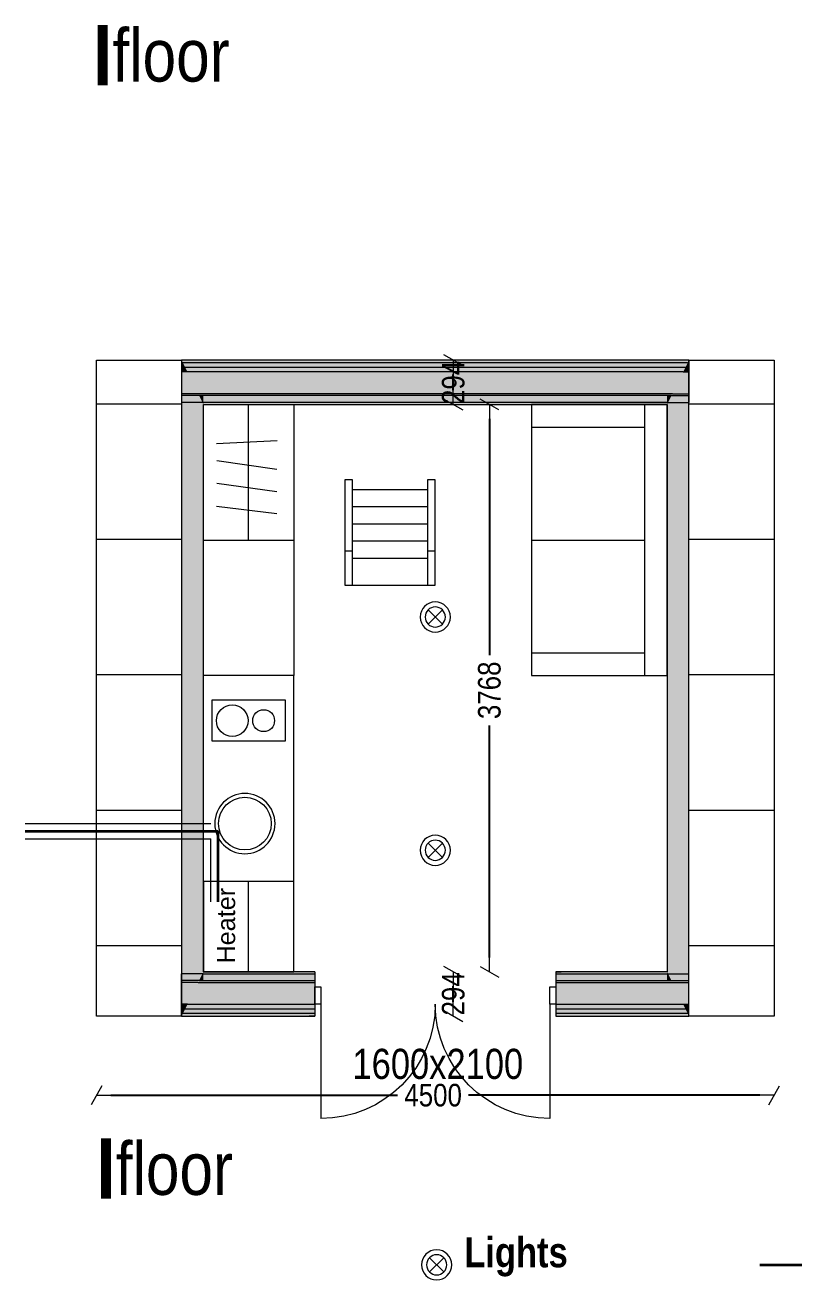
# Model space of a CAD drawing. Header units: millimetres. Extents: x -446325 to -421669, y 93022 to 136983.
# Drawn here: x -430574 to -425389, y 115036 to 123371 of the extents above; entities that cross this region are included whole.
import ezdxf
from ezdxf.enums import TextEntityAlignment as Align

# ---------------------------------------------------------------- set-up
doc = ezdxf.new("R2010")
doc.units = ezdxf.units.MM
doc.header["$MEASUREMENT"] = 0
for name, color, linetype, lineweight in [('0_Pen_No__1', 7, 'Continuous', 13), ('1.VÄLISSEINAD_Pen_No__1', 7, 'Continuous', 13), ('1.VÄLISSEINAD_Pen_No__19', 255, 'Continuous', 0), ('2.SISUSTUS_Pen_No__101', 252, 'Continuous', 13), ('2D Drafting - General_Pen_No__1', 7, 'Continuous', 13), ('2D Drafting - General_Pen_No__6', 5, 'Continuous', 35), ('ARCHICAD Doors_Pen_No__1', 7, 'Continuous', 13), ('Interior - Furniture _Pen_No__101', 252, 'Continuous', 13), ('Interior - Furniture _Pen_No__2', 8, 'Continuous', 15)]:
    doc.layers.add(name, color=color, linetype=linetype, lineweight=lineweight)
for name, color, linetype in [('1.VÄLISSEINAD', 7, 'Continuous'), ('2.SISUSTUS', 7, 'Continuous'), ('ARCHICAD Doors', 7, 'Continuous'), ('Dimensioning - General', 7, 'Continuous'), ('Interior - Furniture', 7, 'Continuous')]:
    doc.layers.add(name, color=color, linetype=linetype)
for name, color, linetype, lineweight, true_color in [('1.VÄLISSEINAD_Pen_No__107', 7, 'Continuous', 13, 0xaaaaaa), ('1.VÄLISSEINAD_Pen_No__61', 7, 'Continuous', 20, 0x6a6a6a), ('2D Drafting - General_Pen_No__4', 7, 'Continuous', 20, 0x029e21), ('2D Drafting - General_Pen_No__61', 7, 'Continuous', 20, 0x6a6a6a), ('2D Drafting - General_Pen_No__68', 7, 'Continuous', 20, 0xfd4435), ('ARCHICAD Doors_Pen_No__23', 7, 'Continuous', 20, 0xff6600), ('ARCHICAD Doors_Pen_No__3', 7, 'Continuous', 18, 0xff6600), ('Interior - Furniture _Pen_No__81', 7, 'Continuous', 20, 0x6a6a6a), ('Interior - Furniture _Pen_No__86', 7, 'Continuous', 20, 0x5555ff)]:
    doc.layers.add(name, color=color, linetype=linetype, lineweight=lineweight, true_color=true_color)
doc.styles.add('GENERATED_STYLE_1', font='techl___.ttf')
doc.styles.add('GENERATED_STYLE_2', font='arial.ttf')
doc.styles.add('GENERATED_STYLE_3', font='')
doc.styles.get('GENERATED_STYLE_3').set_extended_font_data('TechnicLite', bold=True)
doc.dimstyles.new('GENERATED_STYLE__1', dxfattribs={"dimtxt": 150, "dimasz": 95, "dimexe": 0.18, "dimexo": 0.0625, "dimgap": 0.09, "dimtad": 0, "dimdec": 0, "dimzin": 0, "dimdsep": 46, "dimtxsty": 'GENERATED_STYLE_1', "dimblk": 'ARROWHEAD_2', "dimblk1": 'ARROWHEAD_2', "dimblk2": 'ARROWHEAD_2', "dimcen": 0.09, "dimse1": 1, "dimse2": 1, "dimclrd": 7, "dimclre": 7, "dimclrt": 7, "dimadec": 0, "dimazin": 0, "dimtfac": 1, "dimtdec": 4, "dimtmove": 0, "dimatfit": 3, "dimfxl": 1, "dimtolj": 1, "dimtzin": 0, "dimarcsym": 0})
doc.dimstyles.new('GENERATED_STYLE__2', dxfattribs={"dimtxt": 150, "dimasz": 95, "dimexe": 0.18, "dimexo": 0.0625, "dimgap": 0.09, "dimtad": 0, "dimtih": 1, "dimtoh": 1, "dimdec": 0, "dimzin": 0, "dimdsep": 46, "dimtxsty": 'GENERATED_STYLE_1', "dimblk": 'ARROWHEAD_2', "dimblk1": 'ARROWHEAD_2', "dimblk2": 'ARROWHEAD_2', "dimcen": 0.09, "dimse1": 1, "dimse2": 1, "dimclrd": 7, "dimclre": 7, "dimclrt": 7, "dimadec": 0, "dimazin": 0, "dimtfac": 1, "dimtdec": 4, "dimtmove": 0, "dimatfit": 3, "dimfxl": 1, "dimtolj": 1, "dimtzin": 0, "dimarcsym": 0})
pattern_1 = [(0, (-40828.5, -7844.1), (0, 900), [])]

# ---------------------------------------------------------------- blocks, each defined once
blk = doc.blocks.new('Wall_57', base_point=(-388706.2, 128989))
at = {"layer": '1.VÄLISSEINAD_Pen_No__107', "linetype": 'Continuous', "lineweight": 13, "true_color": 0xaaaaaa}
for points in [[(-388706.2, 128971), (-388697.3, 128971), (-388706.2, 128989)], [(-388682.5, 128941), (-388697.3, 128971), (-388706.2, 128971), (-388706.2, 128941)], [(-388667.7, 128911), (-388682.5, 128941), (-388706.2, 128941), (-388706.2, 128911)], [(-388596.2, 128766), (-388667.7, 128911), (-388706.2, 128911), (-388706.2, 128766)], [(-388590.3, 128754), (-388596.2, 128766), (-388706.2, 128766), (-388706.2, 128754)], [(-388568.1, 128709), (-388590.3, 128754), (-388706.2, 128754), (-388706.2, 128709)], [(-388590.3, 124868), (-388568.1, 124913), (-388706.2, 124913), (-388706.2, 124868)], [(-388596.2, 124856), (-388590.3, 124868), (-388706.2, 124868), (-388706.2, 124856)], [(-388667.7, 124711), (-388596.2, 124856), (-388706.2, 124856), (-388706.2, 124711)], [(-388682.5, 124681), (-388667.7, 124711), (-388706.2, 124711), (-388706.2, 124681)], [(-388697.3, 124651), (-388682.5, 124681), (-388706.2, 124681), (-388706.2, 124651)], [(-388697.3, 124651), (-388706.2, 124651), (-388706.2, 124633)]]:
    blk.add_hatch(color=253, dxfattribs=at).paths.add_polyline_path(points)
at = {"layer": '1.VÄLISSEINAD_Pen_No__61', "linetype": 'Continuous', "lineweight": 20, "true_color": 0x6a6a6a}
for points in [[(-388706.2, 128709), (-388706.2, 128695), (-388561.2, 128695), (-388568.1, 128709)], [(-388561.2, 124927), (-388561.2, 128695), (-388706.2, 128695), (-388706.2, 124927)], [(-388706.2, 124913), (-388568.1, 124913), (-388561.2, 124927), (-388706.2, 124927)]]:
    blk.add_hatch(color=251, dxfattribs=at).paths.add_polyline_path(points)
at = {"layer": '1.VÄLISSEINAD_Pen_No__1', "color": 7, "linetype": 'Continuous', "lineweight": 13}
for p, q in [((-388697.3, 128971), (-388706.2, 128971)), ((-388682.5, 128941), (-388706.2, 128941)), ((-388667.7, 128911), (-388706.2, 128911)), ((-388596.2, 128766), (-388706.2, 128766)), ((-388590.3, 128754), (-388706.2, 128754)), ((-388568.1, 128709), (-388706.2, 128709)), ((-388568.1, 124913), (-388706.2, 124913)), ((-388590.3, 124868), (-388706.2, 124868)), ((-388596.2, 124856), (-388706.2, 124856)), ((-388667.7, 124711), (-388706.2, 124711)), ((-388682.5, 124681), (-388706.2, 124681)), ((-388697.3, 124651), (-388706.2, 124651))]:
    blk.add_line(p, q, dxfattribs=at)
at = {"layer": '1.VÄLISSEINAD_Pen_No__1', "color": 7, "linetype": 'Continuous', "lineweight": 13, "flags": 128}
for points in [[(-388706.2, 128989), (-388706.2, 128971)], [(-388706.2, 128971), (-388706.2, 128941)], [(-388706.2, 128941), (-388706.2, 128911)], [(-388706.2, 128911), (-388706.2, 128766)], [(-388706.2, 128766), (-388706.2, 128754)], [(-388706.2, 128754), (-388706.2, 128709)], [(-388706.2, 124868), (-388706.2, 124913)], [(-388706.2, 124856), (-388706.2, 124868)], [(-388706.2, 124711), (-388706.2, 124856)], [(-388706.2, 124681), (-388706.2, 124711)], [(-388706.2, 124651), (-388706.2, 124681)], [(-388706.2, 124633), (-388706.2, 124651)]]:
    blk.add_lwpolyline(points, dxfattribs=at)
at = {"layer": '1.VÄLISSEINAD_Pen_No__19', "color": 255, "linetype": 'Continuous', "lineweight": 0, "flags": 128}
for points in [[(-388706.2, 128709), (-388706.2, 124913)], [(-388561.2, 124927), (-388561.2, 128695)]]:
    blk.add_lwpolyline(points, dxfattribs=at)
blk = doc.blocks.new('Wall_58', base_point=(-385337.2, 124633))
at = {"layer": '1.VÄLISSEINAD_Pen_No__107', "linetype": 'Continuous', "lineweight": 13, "true_color": 0xaaaaaa}
for points in [[(-385346, 128971), (-385360.8, 128941), (-385337.2, 128941), (-385337.2, 128971)], [(-385346, 128971), (-385337.2, 128971), (-385337.2, 128989)], [(-385375.6, 128911), (-385447.1, 128766), (-385337.2, 128766), (-385337.2, 128911)], [(-385360.8, 128941), (-385375.6, 128911), (-385337.2, 128911), (-385337.2, 128941)], [(-385453.1, 128754), (-385475.3, 128709), (-385337.2, 128709), (-385337.2, 128754)], [(-385447.1, 128766), (-385453.1, 128754), (-385337.2, 128754), (-385337.2, 128766)], [(-385475.3, 124913), (-385453.1, 124868), (-385337.2, 124868), (-385337.2, 124913)], [(-385453.1, 124868), (-385447.1, 124856), (-385337.2, 124856), (-385337.2, 124868)], [(-385447.1, 124856), (-385375.6, 124711), (-385337.2, 124711), (-385337.2, 124856)], [(-385375.6, 124711), (-385360.8, 124681), (-385337.2, 124681), (-385337.2, 124711)], [(-385360.8, 124681), (-385346, 124651), (-385337.2, 124651), (-385337.2, 124681)], [(-385337.2, 124651), (-385346, 124651), (-385337.2, 124633)]]:
    blk.add_hatch(color=253, dxfattribs=at).paths.add_polyline_path(points)
at = {"layer": '1.VÄLISSEINAD_Pen_No__61', "linetype": 'Continuous', "lineweight": 20, "true_color": 0x6a6a6a}
for points in [[(-385482.2, 128695), (-385337.2, 128695), (-385337.2, 128709), (-385475.3, 128709)], [(-385482.2, 128695), (-385482.2, 124927), (-385337.2, 124927), (-385337.2, 128695)], [(-385482.2, 124927), (-385475.3, 124913), (-385337.2, 124913), (-385337.2, 124927)]]:
    blk.add_hatch(color=251, dxfattribs=at).paths.add_polyline_path(points)
at = {"layer": '1.VÄLISSEINAD_Pen_No__1', "color": 7, "linetype": 'Continuous', "lineweight": 13}
for p, q in [((-385346, 128971), (-385337.2, 128971)), ((-385375.6, 128911), (-385337.2, 128911)), ((-385360.8, 128941), (-385337.2, 128941)), ((-385475.3, 128709), (-385337.2, 128709)), ((-385453.1, 128754), (-385337.2, 128754)), ((-385447.1, 128766), (-385337.2, 128766)), ((-385475.3, 124913), (-385337.2, 124913)), ((-385453.1, 124868), (-385337.2, 124868)), ((-385447.1, 124856), (-385337.2, 124856)), ((-385375.6, 124711), (-385337.2, 124711)), ((-385360.8, 124681), (-385337.2, 124681)), ((-385346, 124651), (-385337.2, 124651))]:
    blk.add_line(p, q, dxfattribs=at)
at = {"layer": '1.VÄLISSEINAD_Pen_No__1', "color": 7, "linetype": 'Continuous', "lineweight": 13, "flags": 128}
for points in [[(-385337.2, 128989), (-385337.2, 128971)], [(-385337.2, 128971), (-385337.2, 128941)], [(-385337.2, 128941), (-385337.2, 128911)], [(-385337.2, 128911), (-385337.2, 128766)], [(-385337.2, 128766), (-385337.2, 128754)], [(-385337.2, 128754), (-385337.2, 128709)], [(-385337.2, 124868), (-385337.2, 124913)], [(-385337.2, 124856), (-385337.2, 124868)], [(-385337.2, 124711), (-385337.2, 124856)], [(-385337.2, 124681), (-385337.2, 124711)], [(-385337.2, 124651), (-385337.2, 124681)], [(-385337.2, 124633), (-385337.2, 124651)]]:
    blk.add_lwpolyline(points, dxfattribs=at)
at = {"layer": '1.VÄLISSEINAD_Pen_No__19', "color": 255, "linetype": 'Continuous', "lineweight": 0, "flags": 128}
for points in [[(-385337.2, 124913), (-385337.2, 128709)], [(-385482.2, 128695), (-385482.2, 124927)]]:
    blk.add_lwpolyline(points, dxfattribs=at)
blk = doc.blocks.new('Wall_59', base_point=(-385337.2, 128989))
at = {"layer": '1.VÄLISSEINAD_Pen_No__107', "linetype": 'Continuous', "lineweight": 13, "true_color": 0xaaaaaa}
for points in [[(-385337.2, 128989), (-388706.2, 128989), (-388697.3, 128971), (-385346, 128971)], [(-385346, 128971), (-388697.3, 128971), (-388682.5, 128941), (-385360.8, 128941)], [(-385360.8, 128941), (-388682.5, 128941), (-388667.7, 128911), (-385375.6, 128911)], [(-385375.6, 128911), (-388667.7, 128911), (-388596.2, 128766), (-385447.1, 128766)], [(-385447.1, 128766), (-388596.2, 128766), (-388590.3, 128754), (-385453.1, 128754)], [(-388561.2, 128709), (-385482.2, 128709), (-385482.2, 128754), (-388561.2, 128754)], [(-388561.2, 128695), (-385482.2, 128695), (-385482.2, 128709), (-388561.2, 128709)]]:
    blk.add_hatch(color=253, dxfattribs=at).paths.add_polyline_path(points)
at = {"layer": '1.VÄLISSEINAD_Pen_No__61', "linetype": 'Continuous', "lineweight": 20, "true_color": 0x6a6a6a}
for points in [[(-388561.2, 128754), (-388590.3, 128754), (-388568.1, 128709), (-388561.2, 128709)], [(-388568.1, 128709), (-388561.2, 128695), (-388561.2, 128709)], [(-385482.2, 128709), (-385475.3, 128709), (-385453.1, 128754), (-385482.2, 128754)], [(-385482.2, 128695), (-385475.3, 128709), (-385482.2, 128709)]]:
    blk.add_hatch(color=251, dxfattribs=at).paths.add_polyline_path(points)
at = {"layer": '1.VÄLISSEINAD_Pen_No__1', "color": 7, "linetype": 'Continuous', "lineweight": 13}
for p, q in [((-385346, 128971), (-388697.3, 128971)), ((-385360.8, 128941), (-388682.5, 128941)), ((-385375.6, 128911), (-388667.7, 128911)), ((-385447.1, 128766), (-388596.2, 128766)), ((-388561.2, 128754), (-388590.3, 128754)), ((-388561.2, 128709), (-388568.1, 128709)), ((-385482.2, 128754), (-388561.2, 128754)), ((-385482.2, 128709), (-388561.2, 128709)), ((-385453.1, 128754), (-385482.2, 128754)), ((-385475.3, 128709), (-385482.2, 128709))]:
    blk.add_line(p, q, dxfattribs=at)
at = {"layer": '1.VÄLISSEINAD_Pen_No__1', "color": 7, "linetype": 'Continuous', "lineweight": 13, "flags": 128}
for points in [[(-385337.2, 128989), (-388706.2, 128989)], [(-388561.2, 128695), (-385482.2, 128695)]]:
    blk.add_lwpolyline(points, dxfattribs=at)
blk = doc.blocks.new('Double Door 21')
at = {"layer": 'ARCHICAD Doors_Pen_No__1', "color": 7, "linetype": 'Continuous', "lineweight": 13}
for p, q in [((-800, 79), (-837, 79)), ((-800, 79), (-837, 79)), ((-800, 61), (-800, 79)), ((-800, 61), (-800, 79)), ((-800, 31), (-800, 61)), ((-800, 31), (-800, 61)), ((-800, 1), (-800, 31)), ((-800, 1), (-800, 31)), ((-800, 0), (-800, 1)), ((-800, 0), (-800, 1)), ((-800, -115), (-800, 0)), ((-800, -115), (-800, 0)), ((800, 61), (800, 79)), ((800, 61), (800, 79)), ((800, 79), (837, 79)), ((800, 79), (837, 79)), ((800, 31), (800, 61)), ((800, 31), (800, 61)), ((800, 1), (800, 31)), ((800, 1), (800, 31)), ((800, 0), (800, 1)), ((800, 0), (800, 1)), ((800, -115), (800, 0)), ((800, -115), (800, 0)), ((-800, -144), (-800, -115)), ((-800, -144), (-800, -115)), ((-800, -144), (-800, -115)), ((-800, -156), (-800, -144)), ((-800, -156), (-800, -144)), ((-800, -156), (-800, -144)), ((-800, -201), (-800, -156)), ((-800, -201), (-800, -156)), ((-800, -201), (-800, -156)), ((800, -144), (800, -115)), ((800, -144), (800, -115)), ((800, -144), (800, -115)), ((800, -156), (800, -144)), ((800, -156), (800, -144)), ((800, -156), (800, -144)), ((800, -201), (800, -156)), ((800, -201), (800, -156)), ((800, -201), (800, -156)), ((-800, -215), (-837, -215)), ((-800, -215), (-837, -215)), ((-800, -215), (-800, -201)), ((-800, -215), (-800, -201)), ((-800, -215), (-800, -201)), ((800, -215), (800, -201)), ((800, -215), (800, -201)), ((800, -215), (800, -201)), ((800, -215), (837, -215)), ((800, -215), (837, -215))]:
    blk.add_line(p, q, dxfattribs=at)
at = {"layer": 'ARCHICAD Doors_Pen_No__23', "color": 30, "linetype": 'Continuous', "lineweight": 20, "true_color": 0xff6600}
for p, q in [((-760, 0), (-800, 0)), ((-800, 0), (-800, -115)), ((-760, -115), (-760, 0)), ((800, 0), (760, 0)), ((760, 0), (760, -115)), ((800, -115), (800, 0)), ((-800, -115), (-760, -115)), ((760, -115), (800, -115))]:
    blk.add_line(p, q, dxfattribs=at)
at = {"layer": 'ARCHICAD Doors_Pen_No__3', "color": 30, "linetype": 'Continuous', "lineweight": 18, "true_color": 0xff6600}
for p, q in [((-760, 0), (-760, 760)), ((760, 0), (760, 760))]:
    blk.add_line(p, q, dxfattribs=at)
for centre, start, end in [((-760, 0), 0, 90), ((760, 0), 90, 180)]:
    blk.add_arc(centre, 760, start, end, dxfattribs=at)
blk = doc.blocks.new('Wall_60', base_point=(-385337.2, 124633))
at = {"layer": '1.VÄLISSEINAD_Pen_No__107', "linetype": 'Continuous', "lineweight": 13, "true_color": 0xaaaaaa}
for points in [[(-388590.3, 124868), (-388596.2, 124856), (-387821.7, 124856), (-387821.7, 124868)], [(-388561.2, 124927), (-388561.2, 124913), (-387821.7, 124913), (-387821.7, 124927)], [(-388561.2, 124913), (-388561.2, 124868), (-387821.7, 124868), (-387821.7, 124913)], [(-386221.7, 124913), (-385482.2, 124913), (-385482.2, 124927), (-386221.7, 124927)], [(-385482.2, 124913), (-386221.7, 124913), (-386221.7, 124868), (-385482.2, 124868)], [(-386221.7, 124856), (-385447.1, 124856), (-385453.1, 124868), (-386221.7, 124868)], [(-388596.2, 124856), (-388667.7, 124711), (-387821.7, 124711), (-387821.7, 124856)], [(-386221.7, 124711), (-385375.6, 124711), (-385447.1, 124856), (-386221.7, 124856)], [(-388667.7, 124711), (-388682.5, 124681), (-387821.7, 124681), (-387821.7, 124711)], [(-386221.7, 124681), (-385360.8, 124681), (-385375.6, 124711), (-386221.7, 124711)], [(-388697.3, 124651), (-388706.2, 124633), (-387821.7, 124633), (-387821.7, 124651)], [(-388682.5, 124681), (-388697.3, 124651), (-387821.7, 124651), (-387821.7, 124681)], [(-386221.7, 124651), (-385346, 124651), (-385360.8, 124681), (-386221.7, 124681)], [(-385346, 124651), (-386221.7, 124651), (-386221.7, 124633), (-385337.2, 124633)]]:
    blk.add_hatch(color=253, dxfattribs=at).paths.add_polyline_path(points)
at = {"layer": '1.VÄLISSEINAD_Pen_No__61', "linetype": 'Continuous', "lineweight": 20, "true_color": 0x6a6a6a}
for points in [[(-388561.2, 124913), (-388568.1, 124913), (-388590.3, 124868), (-388561.2, 124868)], [(-388561.2, 124927), (-388568.1, 124913), (-388561.2, 124913)], [(-385475.3, 124913), (-385482.2, 124927), (-385482.2, 124913)], [(-385482.2, 124868), (-385453.1, 124868), (-385475.3, 124913), (-385482.2, 124913)]]:
    blk.add_hatch(color=251, dxfattribs=at).paths.add_polyline_path(points)
at = {"layer": '1.VÄLISSEINAD_Pen_No__1', "color": 7, "linetype": 'Continuous', "lineweight": 13}
for p, q in [((-388590.3, 124868), (-388561.2, 124868)), ((-388568.1, 124913), (-388561.2, 124913)), ((-388561.2, 124913), (-387821.7, 124913)), ((-388561.2, 124868), (-387821.7, 124868)), ((-387821.7, 124927), (-387858.7, 124927)), ((-387821.7, 124927), (-387821.7, 124913)), ((-387821.7, 124927), (-387821.7, 124913)), ((-387821.7, 124913), (-387821.7, 124868)), ((-387821.7, 124913), (-387821.7, 124868)), ((-387821.7, 124868), (-387821.7, 124856)), ((-387821.7, 124868), (-387821.7, 124856)), ((-386221.7, 124927), (-386184.7, 124927)), ((-386221.7, 124927), (-386221.7, 124913)), ((-386221.7, 124927), (-386221.7, 124913)), ((-386221.7, 124913), (-385482.2, 124913)), ((-386221.7, 124913), (-386221.7, 124868)), ((-386221.7, 124913), (-386221.7, 124868)), ((-386221.7, 124868), (-385482.2, 124868)), ((-386221.7, 124868), (-386221.7, 124856)), ((-386221.7, 124868), (-386221.7, 124856)), ((-385482.2, 124913), (-385475.3, 124913)), ((-385482.2, 124868), (-385453.1, 124868)), ((-388596.2, 124856), (-387821.7, 124856)), ((-387821.7, 124856), (-387821.7, 124827)), ((-387821.7, 124856), (-387821.7, 124827)), ((-387821.7, 124827), (-387821.7, 124712)), ((-386221.7, 124856), (-385447.1, 124856)), ((-386221.7, 124856), (-386221.7, 124827)), ((-386221.7, 124856), (-386221.7, 124827)), ((-386221.7, 124827), (-386221.7, 124712)), ((-388667.7, 124711), (-387821.7, 124711)), ((-387821.7, 124712), (-387821.7, 124711)), ((-387821.7, 124711), (-387821.7, 124681)), ((-386221.7, 124712), (-386221.7, 124711)), ((-386221.7, 124711), (-385375.6, 124711)), ((-386221.7, 124711), (-386221.7, 124681)), ((-388697.3, 124651), (-387821.7, 124651)), ((-388682.5, 124681), (-387821.7, 124681)), ((-387821.7, 124633), (-387858.7, 124633)), ((-387821.7, 124681), (-387821.7, 124651)), ((-387821.7, 124651), (-387821.7, 124633)), ((-386221.7, 124681), (-385360.8, 124681)), ((-386221.7, 124681), (-386221.7, 124651)), ((-386221.7, 124651), (-385346, 124651)), ((-386221.7, 124651), (-386221.7, 124633)), ((-386221.7, 124633), (-386184.7, 124633))]:
    blk.add_line(p, q, dxfattribs=at)
at = {"layer": '1.VÄLISSEINAD_Pen_No__1', "color": 7, "linetype": 'Continuous', "lineweight": 13, "flags": 128}
for points in [[(-387821.7, 124927), (-388561.2, 124927)], [(-385482.2, 124927), (-386221.7, 124927)], [(-388706.2, 124633), (-387821.7, 124633)], [(-386221.7, 124633), (-385337.2, 124633)]]:
    blk.add_lwpolyline(points, dxfattribs=at)
at = {"layer": 'ARCHICAD Doors', "color": 21, "linetype": 'Continuous', "lineweight": 18, "true_color": 0xff9955, "xscale": -1, "zscale": 1000, "rotation": 180}
blk.add_blockref('Double Door 21', (-387021.7, 124712), dxfattribs=at)
blk = doc.blocks.new('Sofa 21')
at = {"layer": '2.SISUSTUS_Pen_No__101', "color": 252, "linetype": 'Continuous', "lineweight": 13}
for p, q in [((1800, 900), (0, 900)), ((0, 900), (0, 0)), ((1800, 0), (1800, 900)), ((0, 750), (1800, 750)), ((150, 0), (150, 750)), ((900, 0), (900, 750)), ((1650, 0), (1650, 750)), ((0, 0), (1800, 0))]:
    blk.add_line(p, q, dxfattribs=at)
blk = doc.blocks.new('Cupboard 21_8')
at = {"layer": 'Interior - Furniture _Pen_No__101', "color": 252, "linetype": 'Continuous', "lineweight": 13}
for p, q in [((1800, 600), (0, 600)), ((0, 600), (0, 0)), ((900, 0), (900, 600)), ((900, 0), (900, 600)), ((1800, 0), (1800, 600)), ((1125, 87.5), (1075, 487.5)), ((1277.9, 87.9), (1222.1, 487.1)), ((1429, 88), (1371, 487)), ((1540.1, 86.2), (1559.9, 488.8)), ((900, 300), (1800, 300)), ((0, 0), (1800, 0))]:
    blk.add_line(p, q, dxfattribs=at)
blk = doc.blocks.new('Cabinet Base Single Door 21_2')
at = {"layer": 'Interior - Furniture _Pen_No__101', "color": 252, "linetype": 'Continuous', "lineweight": 13}
for p, q in [((0, 600), (768, 600)), ((0, 0), (768, 0))]:
    blk.add_line(p, q, dxfattribs=at)
blk.add_circle((384, 325), 175, dxfattribs=at)
for start, end in [(0, 180), (180, 0)]:
    blk.add_arc((384, 325), 200, start, end, dxfattribs=at)
blk = doc.blocks.new('Cabinet Base Cooktop+Oven 21_2')
at = {"layer": 'Interior - Furniture _Pen_No__101', "color": 252, "linetype": 'Continuous', "lineweight": 13}
for p, q in [((0, 600), (600, 600)), ((435, 545), (165, 545)), ((165, 545), (165, 55)), ((435, 55), (435, 545)), ((0, 0), (600, 0)), ((165, 55), (435, 55))]:
    blk.add_line(p, q, dxfattribs=at)
for centre, radius in [((300, 409.27), 105), ((300, 200.53), 72.5)]:
    blk.add_circle(centre, radius, dxfattribs=at)
blk = doc.blocks.new('Refrigerator 21')
at = {"layer": 'Interior - Furniture _Pen_No__101', "color": 252, "linetype": 'Continuous', "lineweight": 13}
for p, q in [((600, 600), (0, 600)), ((0, 600), (0, 0)), ((600, 0), (600, 600)), ((0, 0), (600, 0))]:
    blk.add_line(p, q, dxfattribs=at)
blk = doc.blocks.new('Push Button with Indicator Lamp 21')
at = {"layer": 'Interior - Furniture _Pen_No__2', "color": 8, "linetype": 'Continuous', "lineweight": 15}
for p, q in [((-47.4, -47.4), (47.4, 47.4)), ((47.4, -47.4), (-47.4, 47.4))]:
    blk.add_line(p, q, dxfattribs=at)
for radius in [100, 67]:
    blk.add_circle((0, 0), radius, dxfattribs=at)
blk = doc.blocks.new('Washer 21')
at = {"layer": 'Interior - Furniture _Pen_No__101', "color": 252, "linetype": 'Continuous', "lineweight": 13}
for p, q in [((-300, 0), (-300, -300)), ((300, 0), (-300, 0)), ((300, -300), (300, 0)), ((-300, -300), (300, -300))]:
    blk.add_line(p, q, dxfattribs=at)
at = {"layer": 'Interior - Furniture _Pen_No__86', "color": 173, "lineweight": 20, "true_color": 0x5555ff, "style": 'GENERATED_STYLE_2'}
blk.add_attdef('stDisplayText', text='', height=120, rotation=180, dxfattribs=at).set_placement((0, -144.1), align=Align.MIDDLE_CENTER)
blk = doc.blocks.new('ARROWHEAD_2')
at = {"color": 0, "linetype": 'Continuous', "lineweight": 0}
for p, q in [((0, 0), (-1, 0)), ((-0.378, -0.655), (0.378, 0.655))]:
    blk.add_line(p, q, dxfattribs=at)
blk = doc.blocks.new('*D182')
at = {"layer": 'Defpoints', "color": 0, "linetype": 'Continuous', "transparency": 16777216}
for p in [(-427850.2, 117082.9), (-427730.5, 117082.9), (-427850.2, 116788.9)]:
    blk.add_point(p, dxfattribs=at)
at = {"layer": 'Dimensioning - General', "color": 7, "linetype": 'Continuous', "lineweight": -2, "transparency": 16777216}
blk.add_line((-427730.5, 116883.9), (-427730.5, 116987.9), dxfattribs=at)
at = {"layer": 'Dimensioning - General', "color": 7, "linetype": 'Continuous', "lineweight": -2, "transparency": 16777216, "xscale": 95, "yscale": 95, "zscale": 95}
for p, rotation in [((-427730.5, 117082.9), 90), ((-427730.5, 116788.9), 270)]:
    blk.add_blockref('ARROWHEAD_2', p, dxfattribs=dict(at, rotation=rotation))
at = {"layer": 'Dimensioning - General', "color": 7, "linetype": 'Continuous', "lineweight": 13, "transparency": 16777216, "insert": (-427730.5, 116935.9), "char_height": 150, "attachment_point": 5, "rotation": 90, "style": 'GENERATED_STYLE_1'}
blk.add_mtext('\\A1;294', dxfattribs=at)
blk = doc.blocks.new('*D183')
at = {"layer": 'Defpoints', "color": 0, "linetype": 'Continuous', "transparency": 16777216}
for p in [(-427850.2, 120850.9), (-427490.5, 120850.9), (-427850.2, 117082.9)]:
    blk.add_point(p, dxfattribs=at)
at = {"layer": 'Dimensioning - General', "color": 7, "linetype": 'Continuous', "lineweight": -2, "transparency": 16777216}
for p, q in [((-427490.5, 120755.9), (-427490.5, 119185.4)), ((-427490.5, 117177.9), (-427490.5, 118719.6))]:
    blk.add_line(p, q, dxfattribs=at)
at = {"layer": 'Dimensioning - General', "color": 7, "linetype": 'Continuous', "lineweight": -2, "transparency": 16777216, "xscale": 95, "yscale": 95, "zscale": 95}
for p, rotation in [((-427490.5, 120850.9), 90), ((-427490.5, 117082.9), 270)]:
    blk.add_blockref('ARROWHEAD_2', p, dxfattribs=dict(at, rotation=rotation))
at = {"layer": 'Dimensioning - General', "color": 7, "linetype": 'Continuous', "lineweight": 13, "transparency": 16777216, "insert": (-427490.5, 118952.5), "char_height": 150, "attachment_point": 5, "rotation": 90, "style": 'GENERATED_STYLE_1'}
blk.add_mtext('\\A1;3768', dxfattribs=at)
blk = doc.blocks.new('*D184')
at = {"layer": 'Defpoints', "color": 0, "linetype": 'Continuous', "transparency": 16777216}
for p in [(-427850.2, 121144.9), (-427730.5, 121144.9), (-427850.2, 120850.9)]:
    blk.add_point(p, dxfattribs=at)
at = {"layer": 'Dimensioning - General', "color": 7, "linetype": 'Continuous', "lineweight": -2, "transparency": 16777216}
blk.add_line((-427730.5, 120945.9), (-427730.5, 121049.9), dxfattribs=at)
at = {"layer": 'Dimensioning - General', "color": 7, "linetype": 'Continuous', "lineweight": -2, "transparency": 16777216, "xscale": 95, "yscale": 95, "zscale": 95}
for p, rotation in [((-427730.5, 121144.9), 90), ((-427730.5, 120850.9), 270)]:
    blk.add_blockref('ARROWHEAD_2', p, dxfattribs=dict(at, rotation=rotation))
at = {"layer": 'Dimensioning - General', "color": 7, "linetype": 'Continuous', "lineweight": 13, "transparency": 16777216, "insert": (-427730.5, 120997.9), "char_height": 150, "attachment_point": 5, "rotation": 90, "style": 'GENERATED_STYLE_1'}
blk.add_mtext('\\A1;294', dxfattribs=at)
blk = doc.blocks.new('Ship Ladder 21')
at = {"layer": 'Interior - Furniture _Pen_No__81', "color": 251, "linetype": 'Continuous', "lineweight": 20, "true_color": 0x6a6a6a}
for p, q in [((471.4, 300), (0, 300)), ((0, 300), (0, 249.2)), ((471.4, 249.2), (471.4, 300)), ((700, 300), (471.4, 300)), ((700, 249.2), (700, 300)), ((0, 249.2), (471.4, 249.2)), ((66.7, 249.2), (66.7, -249.2)), ((180.6, 249.2), (180.6, -249.2)), ((294.5, 249.2), (294.5, -249.2)), ((408.3, 249.2), (408.3, -249.2)), ((471.4, 249.2), (700, 249.2)), ((522.2, 249.2), (522.2, -249.2)), ((700, -249.2), (700, 249.2)), ((0, -249.2), (0, -300)), ((471.4, -249.2), (0, -249.2)), ((471.4, -300), (471.4, -249.2)), ((700, -249.2), (471.4, -249.2)), ((700, -300), (700, -249.2)), ((0, -300), (471.4, -300)), ((471.4, -300), (700, -300))]:
    blk.add_line(p, q, dxfattribs=at)
blk = doc.blocks.new('*D346')
at = {"layer": 'Defpoints', "color": 0, "linetype": 'Continuous', "transparency": 16777216}
for p in [(-429534.7, 121144.9), (-425240.9, 121144.9), (-430100.2, 116788.9)]:
    blk.add_point(p, dxfattribs=at)
at = {"layer": 'Dimensioning - General', "color": 7, "linetype": 'Continuous', "lineweight": -2, "transparency": 16777216}
for p, q in [((-425240.9, 121049.9), (-425240.9, 119186.9)), ((-425240.9, 116883.9), (-425240.9, 118702.1))]:
    blk.add_line(p, q, dxfattribs=at)
at = {"layer": 'Dimensioning - General', "color": 7, "linetype": 'Continuous', "lineweight": -2, "transparency": 16777216, "xscale": 95, "yscale": 95, "zscale": 95}
for p, rotation in [((-425240.9, 121144.9), 90), ((-425240.9, 116788.9), 270)]:
    blk.add_blockref('ARROWHEAD_2', p, dxfattribs=dict(at, rotation=rotation))
at = {"layer": 'Dimensioning - General', "color": 7, "linetype": 'Continuous', "lineweight": 13, "transparency": 16777216, "insert": (-425240.9, 118944.5), "char_height": 150, "attachment_point": 5, "rotation": 90, "style": 'GENERATED_STYLE_1'}
blk.add_mtext('\\A1;4356', dxfattribs=at)
blk = doc.blocks.new('*D347')
at = {"layer": 'Defpoints', "color": 0, "linetype": 'Continuous', "transparency": 16777216}
for p in [(-430100.2, 116788.9), (-425600.2, 116788.9), (-425600.2, 116262.1)]:
    blk.add_point(p, dxfattribs=at)
at = {"layer": 'Dimensioning - General', "color": 7, "linetype": 'Continuous', "lineweight": -2, "transparency": 16777216}
for p, q in [((-430005.2, 116262.1), (-428100.3, 116262.1)), ((-425695.2, 116262.1), (-427628.8, 116262.1))]:
    blk.add_line(p, q, dxfattribs=at)
at = {"layer": 'Dimensioning - General', "color": 7, "linetype": 'Continuous', "lineweight": -2, "transparency": 16777216, "xscale": 95, "yscale": 95, "zscale": 95, "rotation": 180}
blk.add_blockref('ARROWHEAD_2', (-430100.2, 116262.1), dxfattribs=at)
at = {"layer": 'Dimensioning - General', "color": 7, "linetype": 'Continuous', "lineweight": -2, "transparency": 16777216, "xscale": 95, "yscale": 95, "zscale": 95}
blk.add_blockref('ARROWHEAD_2', (-425600.2, 116262.1), dxfattribs=at)
at = {"layer": 'Dimensioning - General', "color": 7, "linetype": 'Continuous', "lineweight": 13, "transparency": 16777216, "insert": (-427864.5, 116262.1), "char_height": 150, "attachment_point": 5, "style": 'GENERATED_STYLE_1'}
blk.add_mtext('\\A1;4500', dxfattribs=at)

msp = doc.modelspace()

# ---------------------------------------------------------------- hatches: boundary and pattern name
at = {"layer": '2D Drafting - General_Pen_No__61', "linetype": 'Continuous', "lineweight": 20, "true_color": 0x6a6a6a}
h = msp.add_hatch(dxfattribs=at)
h.set_pattern_fill('VALTSKATUS_RISTI', color=251, style=0, pattern_type=2)
h.set_pattern_definition(pattern_1)
h.paths.add_polyline_path([(-430100.2, 121144.9), (-429534.7, 121144.9), (-429534.7, 116788.9), (-430100.2, 116788.9)])
h = msp.add_hatch(dxfattribs=at)
h.set_pattern_fill('VALTSKATUS_RISTI', color=251, style=0, pattern_type=2)
h.set_pattern_definition(pattern_1)
h.paths.add_polyline_path([(-426165.7, 116788.9), (-426165.7, 121144.9), (-425600.2, 121144.9), (-425600.2, 116788.9)])

# ---------------------------------------------------------------- linework, layer by layer
at = {"layer": '2D Drafting - General_Pen_No__1', "color": 7, "linetype": 'Continuous', "lineweight": 13, "flags": 128}
for points in [[(-430100.2, 121144.9), (-429534.7, 121144.9), (-429534.7, 116788.9), (-430100.2, 116788.9)], [(-426165.7, 116788.9), (-426165.7, 121144.9), (-425600.2, 121144.9), (-425600.2, 116788.9)]]:
    msp.add_lwpolyline(points, close=True, dxfattribs=at)
at = {"layer": '2D Drafting - General_Pen_No__4', "color": 104, "linetype": 'Continuous', "lineweight": 20, "true_color": 0x029e21}
msp.add_line((-430574.4, 118066.9), (-429341.8, 118066.9), dxfattribs=at)
at = {"layer": '2D Drafting - General_Pen_No__6', "color": 5, "linetype": 'Continuous', "lineweight": 35}
for p, q in [((-430574.4, 118016.9), (-429291.8, 118016.9)), ((-429291.8, 117546.7), (-429291.8, 118016.9)), ((-425694.5, 115135.9), (-425415.6, 115135.9))]:
    msp.add_line(p, q, dxfattribs=at)
at = {"layer": '2D Drafting - General_Pen_No__68', "color": 20, "linetype": 'Continuous', "lineweight": 20, "true_color": 0xfd4435}
for p in [(-430574.4, 117966.9), (-429341.8, 117546.7)]:
    msp.add_line(p, (-429341.8, 117966.9), dxfattribs=at)

# ---------------------------------------------------------------- block references
at = {"layer": '1.VÄLISSEINAD', "color": 255, "lineweight": 0}
for name, p in [('Wall_57', (-429534.7, 121144.9)), ('Wall_58', (-426165.7, 116788.9))]:
    msp.add_blockref(name, p, dxfattribs=at)
at = {"layer": '1.VÄLISSEINAD', "color": 7, "lineweight": 35}
for name, p in [('Wall_59', (-426165.7, 121144.9)), ('Wall_60', (-426165.7, 116788.9))]:
    msp.add_blockref(name, p, dxfattribs=at)
at = {"layer": '2.SISUSTUS', "color": 104, "linetype": 'Continuous', "lineweight": 20, "true_color": 0x029e21, "zscale": 1000, "rotation": 270}
msp.add_blockref('Sofa 21', (-427210.7, 120850.9), dxfattribs=at)
at = {"layer": 'Interior - Furniture', "color": 104, "linetype": 'Continuous', "lineweight": 20, "true_color": 0x029e21, "xscale": -1, "zscale": 1000}
for name, p, rotation in [('Cupboard 21_8', (-429389.7, 119050.9), 270), ('Push Button with Indicator Lamp 21', (-427850.2, 119439.4), 90), ('Push Button with Indicator Lamp 21', (-427850.2, 117889.7), 90), ('Push Button with Indicator Lamp 21', (-427841.2, 115135.9), 90)]:
    msp.add_blockref(name, p, dxfattribs=dict(at, rotation=rotation))
at = {"layer": 'Interior - Furniture', "color": 104, "linetype": 'Continuous', "lineweight": 20, "true_color": 0x029e21, "zscale": 1000}
for name, p, rotation in [('Ship Ladder 21', (-428150.2, 120350.9), 270), ('Cabinet Base Cooktop+Oven 21_2', (-428789.7, 118450.9), 90), ('Cabinet Base Single Door 21_2', (-428789.7, 117682.9), 90), ('Refrigerator 21', (-428789.7, 117082.9), 90)]:
    msp.add_blockref(name, p, dxfattribs=dict(at, rotation=rotation))
at = {"layer": 'Interior - Furniture', "color": 104, "linetype": 'Continuous', "lineweight": 20, "true_color": 0x029e21}
ref = msp.add_blockref('Washer 21', (-429389.7, 117382.9), dxfattribs=dict(at, zscale=1000, rotation=90))
ref.add_attrib('stDisplayText', 'Heater', dxfattribs={"layer": 'Interior - Furniture _Pen_No__86', "color": 173, "lineweight": 20, "true_color": 0x5555ff, "height": 120, "rotation": 90, "style": 'GENERATED_STYLE_2'}).set_placement((-429239.7, 117388.8), align=Align.MIDDLE_CENTER)

# ---------------------------------------------------------------- texts
at = {"layer": '0_Pen_No__1', "color": 7, "linetype": 'Continuous', "lineweight": 13, "attachment_point": 7}
for s, insert, char_height, style in [('\\A1;{\\pql;\\fTechnicLite|b1|i0|c2|p2;I\\fTechnicLite|b0|i0|c2|p2;\\H0.875000x;floor}', (-430122.3, 122966.3), 400, 'GENERATED_STYLE_3'), ('\\A1;{\\pql;\\fTechnicLite|b0|i0|c2|p2;1600x2100}', (-428400.3, 116368.1), 200, 'GENERATED_STYLE_1'), ('\\A1;{\\pql;\\fTechnicLite|b1|i0|c2|p2;I\\fTechnicLite|b0|i0|c2|p2;\\H0.875000x;floor}', (-430100.2, 115570.8), 400, 'GENERATED_STYLE_3'), ('\\A1;{\\pql;\\fTechnicLite|b1|i0|c2|p2;Lights}', (-427657.8, 115058), 200, 'GENERATED_STYLE_3')]:
    msp.add_mtext(s, dxfattribs=dict(at, insert=insert, char_height=char_height, style=style))

# ---------------------------------------------------------------- dimensions: what is measured, and where the dimension line sits
at = {"layer": 'Dimensioning - General', "color": 7, "linetype": 'Continuous', "lineweight": 13}
for base, p1, p2, picture, middle in [((-425240.9, 121144.9), (-430100.2, 116788.9), (-429534.7, 121144.9), '*D346', (-425240.9, 118944.5)), ((-427730.5, 121144.9), (-427850.2, 120850.9), (-427850.2, 121144.9), '*D184', (-427730.5, 120997.9)), ((-427490.5, 120850.9), (-427850.2, 117082.9), (-427850.2, 120850.9), '*D183', (-427490.5, 118952.5)), ((-427730.5, 117082.9), (-427850.2, 116788.9), (-427850.2, 117082.9), '*D182', (-427730.5, 116935.9))]:
    dim = msp.add_linear_dim(base=base, p1=p1, p2=p2, angle=90, dimstyle='GENERATED_STYLE__1', dxfattribs=at)
    dim.commit()
    dim.dimension.update_dxf_attribs({"geometry": picture, "text_midpoint": middle, "dimtype": 160, "text_rotation": 90})
dim = msp.add_linear_dim(base=(-425600.2, 116262.1), p1=(-430100.2, 116788.9), p2=(-425600.2, 116788.9), dimstyle='GENERATED_STYLE__2', dxfattribs=at)
dim.commit()
dim.dimension.update_dxf_attribs({"geometry": '*D347', "text_midpoint": (-427864.5, 116262.1), "dimtype": 160})

doc.saveas('drawing.dxf')
